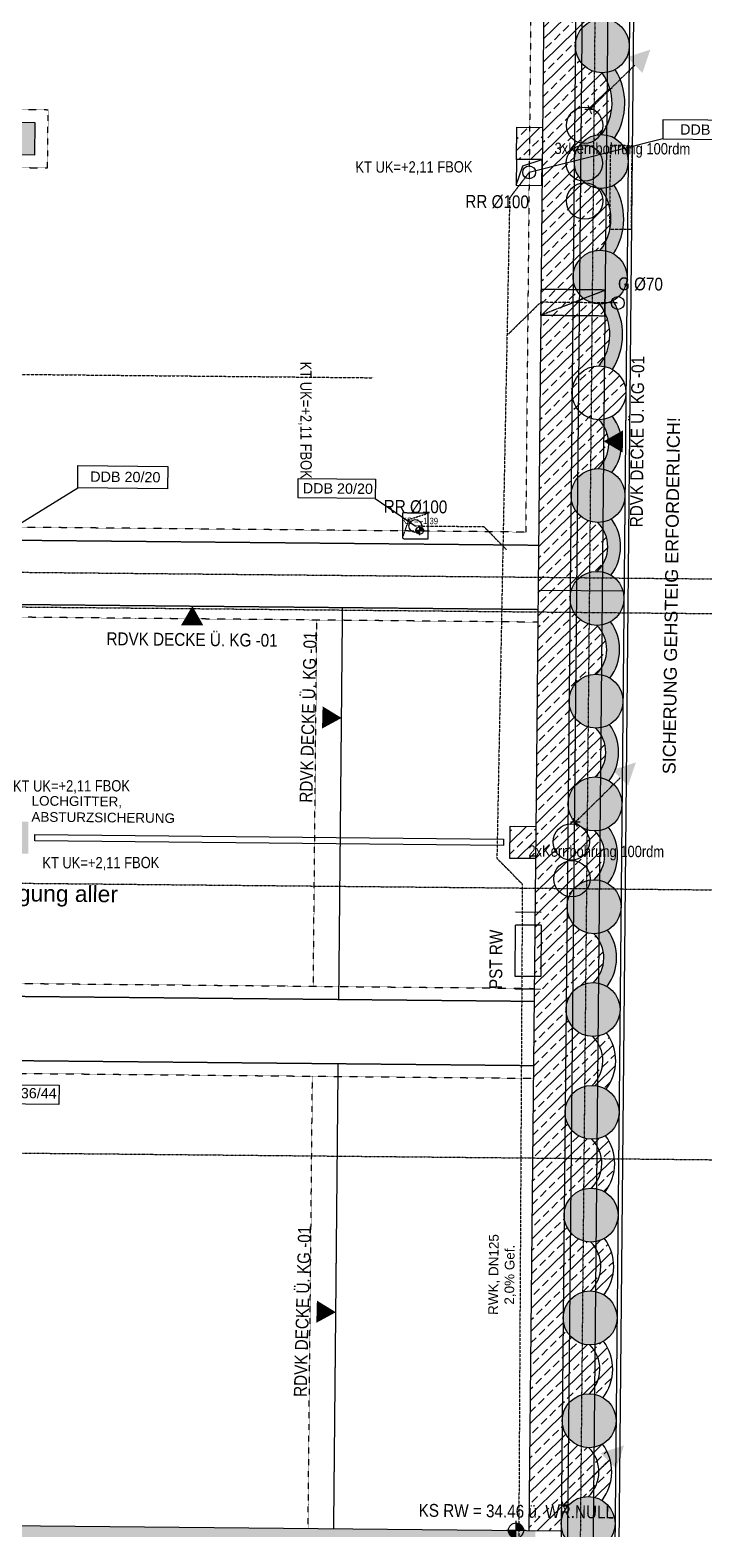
# Model space of a CAD drawing. Header units: millimetres. Extents: x 129024 to 200890, y -97881 to 32593.
# Drawn here: x 184072 to 189321, y -42896 to -31230 of the extents above; entities that cross this region are included whole.
import ezdxf
from ezdxf.enums import TextEntityAlignment as Align

# ---------------------------------------------------------------- set-up
doc = ezdxf.new("R2010")
doc.units = ezdxf.units.MM
for name, pattern in [('ACAD_ISO08W100', [36, 24, -3, 6, -3]), ('HIDDEN', [0.375, 0.25, -0.125]), ('HIDDEN2', [0.1875, 0.125, -0.0625]), ('STRICHPUNKT', [1, 0.5, -0.25, 0, -0.25])]:
    doc.linetypes.add(name, pattern=pattern)
for name, color, linetype in [('00-TXT---------M0', 8, 'Continuous'), ('01-SYM-G00-Lk2-M0', 8, 'Continuous'), ('01-TXT---------M0', 1, 'Continuous'), ('02-ANS-G00-LK2-M0', 8, 'Continuous'), ('02-AXO-G00-Lk2-M0', 8, 'STRICHPUNKT'), ('02-DIM-G00-Lk2-ACHSEN', 251, 'Continuous'), ('02-FIL-G00-Lk2-STB', 8, 'Continuous'), ('02-HID-G00-Lk2-M0', 8, 'HIDDEN2'), ('02-TWA-G00-Lk2-M0', 4, 'Continuous'), ('02_PKW-G00-Lk2-M0', 6, 'Continuous'), ('03-ANS-G00-Lk2-M0', 8, 'Continuous'), ('03-HID-G00-LK2-M0', 8, 'HIDDEN2'), ('03-SYM-G00-LK2-M0', 8, 'Continuous'), ('03-TXT-G00-Lk2-M0', 8, 'Continuous'), ('07-RWK-G00-Lk2-M0', 150, 'HIDDEN'), ('07-RWK-G00-Lk2-TXT', 150, 'Continuous'), ('07-SYM-G00-Lk2-M0', 8, 'Continuous'), ('07_SYM-G00-LK2-HLP', 6, 'Continuous'), ('09-TXT-G00-Lk2-M0', 8, 'Continuous'), ('09-VER-G00-Lk2-GRUNDSTÜCKSGRENZE', 161, 'Continuous')]:
    doc.layers.add(name, color=color, linetype=linetype)
doc.layers.add('E_Bauangaben', color=242, linetype='Continuous', true_color=0xcb1042)
doc.layers.add('E_ERDUNG', color=150, linetype='ACAD_ISO08W100', true_color=0x0f87ff)
doc.styles.add('0.EG (1)$0$ERSTELLTER_STIL_2', font='ARIALN.TTF')
doc.styles.add('ARIAL', font='arial.ttf', dxfattribs={"width": 0.85})
doc.styles.add('ET_LEGENDE - Wohnung$0$ROMANS', font='romans.shx', dxfattribs={"width": 0.6})
doc.styles.get("Standard").update_dxf_attribs({"font": 'arial.ttf'})
doc.dimstyles.new('pp chromy&schneider', dxfattribs={"dimscale": 0.005, "dimtxt": 25, "dimasz": 10, "dimexe": 0, "dimexo": 0, "dimgap": 5, "dimtad": 1, "dimdec": 1, "dimlfac": 100, "dimrnd": 0.1, "dimzin": 9, "dimdsep": 46, "dimtxsty": 'ARIAL', "dimblk": 'c&s kote', "dimcen": 0, "dimse1": 1, "dimse2": 1, "dimclrd": 8, "dimclrt": 8, "dimadec": 0, "dimazin": 0, "dimtfac": 0.75, "dimtdec": 1, "dimtix": 1, "dimtmove": 2, "dimatfit": 0, "dimldrblk": 'NONE', "dimfxl": 1, "dimtolj": 1, "dimlwd": -1, "dimarcsym": 0})
pattern_1 = [(44.45009, (103083.84, -85315.77), (-88.93653, 90.66032), []), (44.45009, (103173.64, -85316.63), (-88.93653, 90.66032), [63.5, -31.75])]

# ---------------------------------------------------------------- blocks, each defined once
blk = doc.blocks.new('*U210')
for p, q in [((0, 0), (445, 445)), ((48, 0), (-48, 0)), ((-18, 44), (18, -44))]:
    blk.add_line(p, q)
blk.add_solid([(368, 523), (600, 600), (523, 368)])
at = {"style": 'ET_LEGENDE - Wohnung$0$ROMANS', "width": 0.6, "flags": 1}
for tag, p in [('RAUMBUCHNUMMER', (0, -300)), ('ANLAGE', (0, -450))]:
    blk.add_attdef(tag, text='', height=100, dxfattribs=at).set_placement(p, align=Align.MIDDLE)
for tag, p in [('TEILANLAGE_NR', (0, -600)), ('KOMPONENTE', (0, -750)), ('KOMPONENTE_NR', (0, -900)), ('BEZEICHNUNG', (0, -1050)), ('TYP', (0, -1200)), ('HERSTELLER', (0, -1350)), ('MODEL', (0, -1500)), ('LEISTUNG_MAX', (0, -1650)), ('SPEZIFISCH_1', (0, -1800)), ('SPEZIFISCH_2', (0, -1950)), ('SPEZIFISCH_3', (0, -2100)), ('SPEZIFISCH_4', (0, -2250)), ('SPEZIFISCH_5', (0, -2400)), ('GEWERKE_CODE', (0, -2550)), ('LV_POS', (0, -2700)), ('ZAEHLER', (0, -2850)), ('PLATZHALTER_1', (0, -3000)), ('PLATZHALTER_2', (0, -3150)), ('PLATZHALTER_3', (0, -3300)), ('JOBLISTE_VDMA', (0, -3450)), ('ET_SPEZIFISCH_1', (0, -3600)), ('ET_SPEZIFISCH_2', (0, -3750)), ('ET_SPEZIFISCH_3', (0, -3900)), ('ET_SPEZIFISCH_4', (0, -4050)), ('ET_SPEZIFISCH_5', (0, -4200)), ('ET_SPEZIFISCH_6', (0, -4350)), ('ET_SPEZIFISCH_7', (0, -4500))]:
    blk.add_attdef(tag, text='', height=100, dxfattribs=at).set_placement(p, align=Align.MIDDLE_CENTER)
blk = doc.blocks.new('*U212')
for p, q in [((0, 0), (445, 445)), ((48, 0), (-48, 0)), ((-18, 44), (18, -44))]:
    blk.add_line(p, q)
blk.add_solid([(368, 523), (600, 600), (523, 368)])
at = {"style": 'ET_LEGENDE - Wohnung$0$ROMANS', "width": 0.6, "flags": 1}
for tag, p in [('RAUMBUCHNUMMER', (0, -300)), ('ANLAGE', (0, -450))]:
    blk.add_attdef(tag, text='', height=100, dxfattribs=at).set_placement(p, align=Align.MIDDLE)
for tag, p in [('TEILANLAGE_NR', (0, -600)), ('KOMPONENTE', (0, -750)), ('KOMPONENTE_NR', (0, -900)), ('BEZEICHNUNG', (0, -1050)), ('TYP', (0, -1200)), ('HERSTELLER', (0, -1350)), ('MODEL', (0, -1500)), ('LEISTUNG_MAX', (0, -1650)), ('SPEZIFISCH_1', (0, -1800)), ('SPEZIFISCH_2', (0, -1950)), ('SPEZIFISCH_3', (0, -2100)), ('SPEZIFISCH_4', (0, -2250)), ('SPEZIFISCH_5', (0, -2400)), ('GEWERKE_CODE', (0, -2550)), ('LV_POS', (0, -2700)), ('ZAEHLER', (0, -2850)), ('PLATZHALTER_1', (0, -3000)), ('PLATZHALTER_2', (0, -3150)), ('PLATZHALTER_3', (0, -3300)), ('JOBLISTE_VDMA', (0, -3450)), ('ET_SPEZIFISCH_1', (0, -3600)), ('ET_SPEZIFISCH_2', (0, -3750)), ('ET_SPEZIFISCH_3', (0, -3900)), ('ET_SPEZIFISCH_4', (0, -4050)), ('ET_SPEZIFISCH_5', (0, -4200)), ('ET_SPEZIFISCH_6', (0, -4350)), ('ET_SPEZIFISCH_7', (0, -4500))]:
    blk.add_attdef(tag, text='', height=100, dxfattribs=at).set_placement(p, align=Align.MIDDLE_CENTER)
blk = doc.blocks.new('*U213')
for p, q in [((0, 0), (445, 445)), ((48, 0), (-48, 0)), ((-18, 44), (18, -44))]:
    blk.add_line(p, q)
blk.add_solid([(368, 523), (600, 600), (523, 368)])
at = {"style": 'ET_LEGENDE - Wohnung$0$ROMANS', "width": 0.6, "flags": 1}
for tag, p in [('RAUMBUCHNUMMER', (0, -300)), ('ANLAGE', (0, -450))]:
    blk.add_attdef(tag, text='', height=100, dxfattribs=at).set_placement(p, align=Align.MIDDLE)
for tag, p in [('TEILANLAGE_NR', (0, -600)), ('KOMPONENTE', (0, -750)), ('KOMPONENTE_NR', (0, -900)), ('BEZEICHNUNG', (0, -1050)), ('TYP', (0, -1200)), ('HERSTELLER', (0, -1350)), ('MODEL', (0, -1500)), ('LEISTUNG_MAX', (0, -1650)), ('SPEZIFISCH_1', (0, -1800)), ('SPEZIFISCH_2', (0, -1950)), ('SPEZIFISCH_3', (0, -2100)), ('SPEZIFISCH_4', (0, -2250)), ('SPEZIFISCH_5', (0, -2400)), ('GEWERKE_CODE', (0, -2550)), ('LV_POS', (0, -2700)), ('ZAEHLER', (0, -2850)), ('PLATZHALTER_1', (0, -3000)), ('PLATZHALTER_2', (0, -3150)), ('PLATZHALTER_3', (0, -3300)), ('JOBLISTE_VDMA', (0, -3450)), ('ET_SPEZIFISCH_1', (0, -3600)), ('ET_SPEZIFISCH_2', (0, -3750)), ('ET_SPEZIFISCH_3', (0, -3900)), ('ET_SPEZIFISCH_4', (0, -4050)), ('ET_SPEZIFISCH_5', (0, -4200)), ('ET_SPEZIFISCH_6', (0, -4350)), ('ET_SPEZIFISCH_7', (0, -4500))]:
    blk.add_attdef(tag, text='', height=100, dxfattribs=at).set_placement(p, align=Align.MIDDLE_CENTER)
blk = doc.blocks.new('03-rar')
blk.add_circle((0, 0), 0.05)
at = {"layer": '01-TXT---------M0', "color": 8, "style": 'ARIAL', "width": 0.85}
blk.add_attdef('RR', text='', height=0.1, dxfattribs=at).set_placement((0, 0.1), align=Align.CENTER)
blk = doc.blocks.new('01-HK1')
for p, q in [((-0.001, -0.074), (-0.001, 0.074)), ((0.074, 0), (-0.075, 0))]:
    blk.add_line(p, q)
blk.add_circle((-0.001, 0), 0.0586)
for points in [[(-0.001, 0.059), (0.041, 0.041), (-0.001, 0)], [(-0.001, 0), (0.058, 0), (0.041, 0.041)], [(-0.059, 0), (-0.042, -0.041), (-0.001, 0)], [(-0.042, -0.041), (-0.001, -0.059), (-0.001, 0)]]:
    blk.add_solid(points)
at = {"layer": '01-TXT---------M0', "color": 8, "style": 'ARIAL', "width": 0.85}
blk.add_attdef('HEIGHT', text='', height=0.1, dxfattribs=at).set_placement((0, 0.2), align=Align.TOP_CENTER)
blk = doc.blocks.new('03-PST')
for p, q in [((0, -0.1), (0, 0.1)), ((0.1, -0.1), (0.1, 0.1)), ((0.1, 0.1), (0.5, 0.1)), ((0.5, -0.1), (0.5, 0.1)), ((0.6, -0.1), (0.6, 0.1)), ((0.5, -0.1), (0.1, -0.1))]:
    blk.add_line(p, q)
at = {"layer": '01-TXT---------M0', "color": 8, "style": 'ARIAL', "width": 0.85}
blk.add_attdef('KS', text='', height=0.1, dxfattribs=at).set_placement((0, 0.3), align=Align.TOP_LEFT)
blk = doc.blocks.new('01-hk4')
blk.add_lwpolyline([(0, 0, 0, 0.270625, 0), (0, 0.234375, 0.270625, 0.270625, 0)], format="xyseb")
at = {"layer": '00-TXT---------M0', "color": 8, "style": 'ARIAL', "width": 0.85}
blk.add_attdef('HEIGHT', text='', height=0.1, dxfattribs=at).set_placement((0, 0.35), align=Align.CENTER)
blk = doc.blocks.new('c&s kote')
at = {"color": 8}
for p, q in [((0, -2), (0, 2)), ((0, 2), (0, -2)), ((-2, 0), (2, 0)), ((2, 0), (-2, 0))]:
    blk.add_line(p, q, dxfattribs=at)
blk.add_circle((0, 0), 0.5, dxfattribs=at)
blk = doc.blocks.new('*D555')
at = {"layer": '02-DIM-G00-Lk2-ACHSEN', "color": 8, "transparency": 16777216}
blk.add_arc((189767, -26285), 378, 359.4577, 89.4425, dxfattribs=at)
at = {"layer": 'Defpoints', "color": 0, "transparency": 16777216}
for p in [(189791, -23821), (158479, -25985), (190096, -26099), (192167, -26308), (189455, -58747)]:
    blk.add_point(p, dxfattribs=at)
at = {"layer": '02-DIM-G00-Lk2-ACHSEN', "color": 8, "transparency": 16777216, "xscale": 0.05, "yscale": 0.05, "zscale": 0.05}
for p, rotation in [((189771, -25907), 179.44630059339), ((190145, -26289), 269.4538743099132)]:
    blk.add_blockref('c&s kote', p, dxfattribs=dict(at, rotation=rotation))
at = {"layer": '02-DIM-G00-Lk2-ACHSEN', "color": 8, "transparency": 16777216, "insert": (190037, -26020), "char_height": 0.125, "attachment_point": 5, "rotation": 314.4501, "style": 'ARIAL'}
blk.add_mtext('\\A1;90.00°', dxfattribs=at)
blk = doc.blocks.new('_None')
blk = doc.blocks.new('*D537')
at = {"layer": '02-DIM-G00-Lk2-ACHSEN', "color": 8, "transparency": 16777216}
blk.add_arc((161316, -55407), 947, 178.7656, 269.4471, dxfattribs=at)
at = {"layer": 'Defpoints', "color": 0, "transparency": 16777216}
for p in [(161622, -23551), (158274, -55341), (160488, -55865), (191881, -56067), (161287, -58477)]:
    blk.add_point(p, dxfattribs=at)
at = {"layer": '02-DIM-G00-Lk2-ACHSEN', "color": 8, "transparency": 16777216, "xscale": 0.05, "yscale": 0.05, "zscale": 0.05}
for p, rotation in [((160370, -55386), 88.76408441988075), ((161307, -56353), 359.4485741282728)]:
    blk.add_blockref('c&s kote', p, dxfattribs=dict(at, rotation=rotation))
at = {"layer": '02-DIM-G00-Lk2-ACHSEN', "color": 8, "transparency": 16777216, "insert": (160637, -56065), "char_height": 0.125, "attachment_point": 5, "rotation": 314.1063, "style": 'ARIAL'}
blk.add_mtext('\\A1;90.69°', dxfattribs=at)
blk = doc.blocks.new('*D538')
at = {"layer": '02-DIM-G00-Lk2-ACHSEN', "color": 8, "transparency": 16777216}
blk.add_arc((189482, -56015), 916, 269.4532, 358.7594, dxfattribs=at)
at = {"layer": 'Defpoints', "color": 0, "transparency": 16777216}
for p in [(189791, -23821), (158274, -55341), (191881, -56067), (189929, -56815), (189455, -58747)]:
    blk.add_point(p, dxfattribs=at)
at = {"layer": '02-DIM-G00-Lk2-ACHSEN', "color": 8, "transparency": 16777216, "xscale": 0.05, "yscale": 0.05, "zscale": 0.05}
for p, rotation in [((190398, -56035), 88.7610078103221), ((189473, -56931), 179.4516507379268)]:
    blk.add_blockref('c&s kote', p, dxfattribs=dict(at, rotation=rotation))
at = {"layer": '02-DIM-G00-Lk2-ACHSEN', "color": 8, "transparency": 16777216, "insert": (190119, -56673), "char_height": 0.125, "attachment_point": 5, "rotation": 44.1063, "style": 'ARIAL'}
blk.add_mtext('\\A1;89.31°', dxfattribs=at)

msp = doc.modelspace()

# ---------------------------------------------------------------- hatches: boundary and pattern name
at = {"layer": '02-FIL-G00-Lk2-STB'}
h = msp.add_hatch(dxfattribs=at)
h.set_pattern_fill('ANSI33', color=256, scale=20, angle=106.49662873, style=0)
h.set_pattern_definition(pattern_1)
h.paths.add_polyline_path([(188365.7313, -26411.5627), (188113.3434, -26659.1517), (188027.6366, -35588.7404), (188277.6256, -35591.1399)])
h = msp.add_hatch(dxfattribs=at)
h.set_pattern_fill('ANSI33', color=256, scale=20, angle=106.49662873, style=0)
h.set_pattern_definition(pattern_1)
h.paths.add_polyline_path([(182630.0367, -32187.4527), (184109.9644, -32201.6572), (184112.3638, -31951.6683), (182632.4361, -31937.4639), (182683.598, -26607.0366), (182433.6036, -26604.6371), (182349.8212, -35334.2351), (179779.9396, -35309.5692), (179779.9382, -35309.7157), (179774.373, -35889.5387), (179974.3638, -35891.4582), (179978.0109, -35511.4795), (182347.9029, -35534.2259), (182327.8434, -37624.1299), (182577.8336, -37626.5294), (184057.7597, -37640.7339), (184060.1591, -37390.7454), (182580.233, -37376.5409)])
h = msp.add_hatch(dxfattribs=at)
h.set_pattern_fill('ANSI33', color=256, scale=20, angle=106.49662873, style=0)
h.set_pattern_definition([(44.157637, (103524.05, -263060.04), (-88.472625, 91.113087), []), (44.157637, (103613.84, -263061.36), (-88.472625, 91.113087), [63.5, -31.75])])
edge = h.paths.add_edge_path()
edge.add_arc((188502.3977, -34053.2263), 210, 0, 360)
edge = h.paths.add_edge_path()
edge.add_arc((188511.0356, -33153.2678), 210, 0, 360)
edge = h.paths.add_edge_path()
edge.add_arc((188519.6734, -32253.3092), 210, 0, 360)
edge = h.paths.add_edge_path()
edge.add_arc((188528.3113, -31353.3507), 210, 0, 360)
edge = h.paths.add_edge_path()
edge.add_arc((188536.9492, -30453.3921), 210, 0, 360)
edge = h.paths.add_edge_path()
edge.add_arc((188545.5871, -29553.4336), 210, 0, 360)
edge = h.paths.add_edge_path()
edge.add_arc((188554.2249, -28653.475), 210, 0, 360)
edge = h.paths.add_edge_path()
edge.add_arc((188571.5007, -26853.5579), 210, 0, 360)
edge = h.paths.add_edge_path()
edge.add_arc((188358.4277, -49053.1025), 210, 0, 360)
edge = h.paths.add_edge_path()
edge.add_arc((188371.3845, -47703.1647), 210, 0, 360)
edge = h.paths.add_edge_path()
edge.add_arc((188384.3413, -46353.2269), 210, 0, 360)
edge = h.paths.add_edge_path()
edge.add_arc((188397.2981, -45003.2891), 210, 0, 360)
edge = h.paths.add_edge_path()
edge.add_arc((188410.2549, -43653.3512), 210, 0, 360)
edge = h.paths.add_edge_path(flags=0)
edge.add_arc((188410.2549, -43653.3512), 210, 0, 360)
edge = h.paths.add_edge_path()
edge.add_arc((188417.9335, -42853.3408), 210, 0, 360)
edge = h.paths.add_edge_path()
edge.add_arc((188425.6121, -42053.3304), 210, 0, 360)
edge = h.paths.add_edge_path()
edge.add_arc((188433.2906, -41253.32), 210, 0, 360)
edge = h.paths.add_edge_path()
edge.add_arc((188440.9692, -40453.3096), 210, 0, 360)
edge = h.paths.add_edge_path()
edge.add_arc((188448.6477, -39653.2992), 210, 0, 360)
edge = h.paths.add_edge_path()
edge.add_arc((188456.3263, -38853.2888), 210, 0, 360)
edge = h.paths.add_edge_path()
edge.add_arc((188464.0049, -38053.2784), 210, 0, 360)
edge = h.paths.add_edge_path()
edge.add_arc((188471.6834, -37253.2679), 210, 0, 360)
edge = h.paths.add_edge_path()
edge.add_arc((188479.362, -36453.2575), 210, 0, 360)
edge = h.paths.add_edge_path()
edge.add_arc((188487.0406, -35653.2471), 210, 0, 360)
edge = h.paths.add_edge_path()
edge.add_arc((188494.7191, -34853.2367), 210, 0, 360)
edge = h.paths.add_edge_path(flags=0)
edge.add_arc((188502.3977, -34053.2263), 210, 0, 360)
edge = h.paths.add_edge_path()
edge.add_arc((188297.2907, -55422.8091), 210, 0, 360)
edge = h.paths.add_edge_path()
edge.add_arc((188306.0246, -54512.8511), 210, 0, 360)
edge = h.paths.add_edge_path()
edge.add_arc((188314.7584, -53602.893), 210, 0, 360)
edge = h.paths.add_edge_path()
edge.add_arc((188323.4923, -52692.9349), 210, 0, 360)
edge = h.paths.add_edge_path()
edge.add_arc((188332.2261, -51782.9768), 210, 0, 360)
edge = h.paths.add_edge_path()
edge.add_arc((188340.96, -50873.0187), 210, 0, 360)
edge = h.paths.add_edge_path()
edge.add_arc((188349.6938, -49963.0606), 210, 0, 360)
edge = h.paths.add_edge_path()
edge.add_arc((188562.8628, -27753.5165), 210, 0, 360)
h = msp.add_hatch(dxfattribs=at)
h.set_pattern_fill('ANSI33', color=256, scale=20, angle=106.49662873, style=0)
h.set_pattern_definition(pattern_1)
h.paths.add_polyline_path([(188569.4832, -27063.5482, -0.4174366712), (188361.5452, -26849.2324), (188361.5305, -26849.2323), (188292.4058, -34051.2108), (188292.4074, -34051.2108, -0.414210832), (188504.4112, -33843.236, 0.3333415598), (188509.0181, -33363.2581, -0.414210786), (188301.0452, -33151.2523, -0.4142108321), (188513.0491, -32943.2774, 0.3333415598), (188517.6559, -32463.2995, -0.4142107864), (188309.6831, -32251.2937, -0.4142108322), (188521.687, -32043.3189, 0.3333415598), (188526.2938, -31563.341, -0.4142107862), (188318.321, -31351.3352, -0.414210832), (188530.3249, -31143.3603, 0.3333415598), (188534.9317, -30663.3824, -0.4142107861), (188326.9588, -30451.3766, -0.4142108318), (188538.9627, -30243.4018, 0.3333415598), (188543.5696, -29763.4239, -0.4142107861), (188335.5967, -29551.4181, -0.4142108318), (188547.6006, -29343.4432, 0.3333415599), (188552.2074, -28863.4653, -0.4142107859), (188344.2346, -28651.4595, -0.4142108317), (188556.2385, -28443.4847, 0.3333415598), (188560.8453, -27963.5068, -0.4142107859), (188352.8725, -27751.501, -0.4142108317), (188564.8763, -27543.5261, 0.3333415598)])
h = msp.add_hatch(dxfattribs=at)
h.set_pattern_fill('ANSI33', color=256, scale=20, angle=106.49662873, style=0)
h.set_pattern_definition(pattern_1)
h.paths.add_polyline_path([(188672.5497, -27037.6478, -0.1286056675), (188569.4832, -27063.5482, -0.3333415598), (188564.8763, -27543.5261, -0.1286056561), (188667.4268, -27571.4001, 0.2892173204)])
h.paths.add_polyline_path([(188663.9119, -27937.6064, -0.1286056675), (188560.8453, -27963.5068, -0.3333415598), (188556.2385, -28443.4847, -0.1286056561), (188658.7889, -28471.3586, 0.2892173205)])
h.paths.add_polyline_path([(188655.274, -28837.5649, -0.1286056675), (188552.2074, -28863.4653, -0.3333415599), (188547.6006, -29343.4432, -0.1286056561), (188650.151, -29371.3172, 0.2892173205)])
h.paths.add_polyline_path([(188646.6361, -29737.5235, -0.1286056675), (188543.5696, -29763.4239, -0.3333415598), (188538.9627, -30243.4018, -0.128605656), (188641.5131, -30271.2757, 0.2892173205)])
h.paths.add_polyline_path([(188637.9982, -30637.482, -0.1286056675), (188534.9317, -30663.3824, -0.3333415598), (188530.3249, -31143.3603, -0.128605656), (188632.8753, -31171.2343, 0.2892173206)])
h.paths.add_polyline_path([(188629.3604, -31537.4405, -0.1286056674), (188526.2938, -31563.341, -0.3333415598), (188521.687, -32043.3189, -0.128605656), (188624.2374, -32071.1928, 0.2892173206)])
h.paths.add_polyline_path([(188620.7225, -32437.3991, -0.1286056674), (188517.6559, -32463.2995, -0.3333415598), (188513.0491, -32943.2774, -0.1286056561), (188615.5995, -32971.1514, 0.2892173206)])
h.paths.add_polyline_path([(188612.0846, -33337.3576, -0.1286056675), (188509.0181, -33363.2581, -0.3333415598), (188504.4112, -33843.236, -0.128605656), (188606.9616, -33871.1099, 0.2892173205)])
h.paths.add_polyline_path([(188607.6059, -34234.9713, -0.1343857492), (188500.3822, -34263.2166, -0.4210002712), (188496.7346, -34643.2464, -0.1343857492), (188603.3964, -34673.5446, 0.3331208724)])
h.paths.add_polyline_path([(188599.9273, -35034.9817, -0.1343857493), (188492.7036, -35063.227, -0.4210002713), (188489.0561, -35443.2568, -0.1343857493), (188595.7178, -35473.555, 0.3331208723)])
h.paths.add_polyline_path([(188592.2487, -35834.9921, -0.1343857492), (188485.0251, -35863.2375, -0.4210002719), (188481.3775, -36243.2672, -0.1343857493), (188588.0393, -36273.5655, 0.3331208726)])
h.paths.add_polyline_path([(188584.5702, -36635.0025, -0.1343857494), (188477.3465, -36663.2479, -0.4210002716), (188473.6989, -37043.2776, -0.1343857493), (188580.3607, -37073.5759, 0.3331208725)])
h.paths.add_polyline_path([(188576.8916, -37435.0129, -0.1343857493), (188469.6679, -37463.2583, -0.4210002713), (188466.0204, -37843.288, -0.1343857493), (188572.6822, -37873.5863, 0.3331208724)])
h.paths.add_polyline_path([(188569.2131, -38235.0233, -0.1343857493), (188461.9894, -38263.2687, -0.4210002719), (188458.3418, -38643.2984, -0.1343857494), (188565.0036, -38673.5967, 0.3331208726)])
h = msp.add_hatch(dxfattribs=at)
h.set_pattern_fill('ANSI33', color=256, scale=20, angle=106.49662873, style=0)
h.set_pattern_definition([(44.45009, (103033.84, -85315.29), (-88.93653, 90.66032), []), (44.45009, (103123.64, -85316.15), (-88.93653, 90.66032), [63.5, -31.75])])
h.paths.add_polyline_path([(188060.9887, -32113.9007), (188062.188, -31988.9066), (187862.1972, -31986.9871), (187859.8458, -32231.9758), (188059.8366, -32233.8953)])
h = msp.add_hatch(dxfattribs=at)
h.set_pattern_fill('ANSI33', color=256, scale=20, angle=106.49662873, style=0)
h.set_pattern_definition([(44.45009, (103083.84, -85315.77), (-88.93653, 90.66032), []), (44.45009, (103173.64, -85316.63), (-88.93653, 90.66032), [63.5, -31.75])])
edge = h.paths.add_edge_path()
edge.add_arc((188502.3977, -34053.2263), 210, 106.49662873, 466.49662873)
h = msp.add_hatch(dxfattribs=at)
h.set_pattern_fill('ANSI33', color=256, scale=20, angle=106.49662873, style=0)
h.set_pattern_definition(pattern_1)
h.paths.add_polyline_path([(188500.3822, -34263.2166, -0.4142135631), (188292.4074, -34051.2108), (188292.4058, -34051.2108), (188277.6256, -35591.1399), (188286.4087, -35591.2242, -0.3315489247), (188489.0561, -35443.2568, 0.4210002713), (188492.7036, -35063.227, -0.4142135624), (188284.7288, -34851.2212, -0.4142135624), (188496.7346, -34643.2464, 0.4210002712)])
h.paths.add_polyline_path([(188485.0251, -35863.2375, -0.4142135624), (188277.0502, -35651.2316, -0.0726829398), (188286.4087, -35591.2242), (188277.6256, -35591.1399), (188207.3769, -42910.2295), (188215.8086, -42910.3104, -0.0712010241), (188207.9432, -42851.3253, -0.4142135624), (188419.949, -42643.3505, 0.4210002712), (188423.5965, -42263.3208, -0.4142135623), (188215.6217, -42051.3149, -0.4142135625), (188427.6276, -41843.3401, 0.421000271), (188431.2751, -41463.3103, -0.4142135626), (188223.3003, -41251.3045, -0.4142135625), (188435.3061, -41043.3297, 0.4210002715), (188438.9537, -40663.2999, -0.4142135625), (188230.9788, -40451.2941, -0.4142135622), (188442.9847, -40243.3193, 0.4210002716), (188446.6322, -39863.2895, -0.4142135624), (188238.6574, -39651.2837, -0.4142135625), (188450.6632, -39443.3089, 0.4210002716), (188454.3108, -39063.2791, -0.4142135623), (188246.336, -38851.2733, -0.4142135622), (188458.3418, -38643.2984, 0.4210002719), (188461.9894, -38263.2687, -0.4142135624), (188254.0145, -38051.2629, -0.4142135624), (188466.0204, -37843.288, 0.4210002713), (188469.6679, -37463.2583, -0.4142135624), (188261.6931, -37251.2524, -0.4142135624), (188473.6989, -37043.2776, 0.4210002716), (188477.3465, -36663.2479, -0.4142135623), (188269.3717, -36451.242, -0.4142135624), (188481.3775, -36243.2672, 0.4210002719)])
h = msp.add_hatch(dxfattribs=at)
h.set_pattern_fill('ANSI33', color=256, scale=20, angle=106.49662873, style=0)
h.set_pattern_definition(pattern_1)
h.paths.add_polyline_path([(188277.6256, -35591.1399), (188027.6366, -35588.7404), (188009.689, -37458.6547), (188009.6896, -37458.6547), (188007.2902, -37708.6432), (187957.3829, -42908.4033), (188207.3714, -42910.8027)])
h = msp.add_hatch(dxfattribs=at)
h.set_pattern_fill('ANSI33', color=256, scale=20, angle=106.49662873, style=0)
h.set_pattern_definition(pattern_1)
h.paths.add_polyline_path([(182577.8336, -37626.5294), (182327.8434, -37624.1299), (182306.4402, -39854.0268), (180731.5159, -39838.9106), (180731.5159, -39838.9106), (180031.5481, -39832.1923), (178666.61, -39819.0915), (178687.053, -37689.1897), (178688.9725, -37489.1989), (176659.066, -37469.7157), (176663.193, -37039.7355), (176333.2082, -37036.5682), (176331.2887, -37236.559), (176411.285, -37237.3268), (176407.158, -37667.307), (178487.0622, -37687.2701), (178464.6997, -40017.1628), (182304.5207, -40054.0176), (182289.1651, -41653.944), (181829.1872, -41649.5291), (181827.2677, -41849.5199), (182287.2441, -41853.9348), (182275.7273, -43053.8793), (188005.4612, -43108.8736), (188007.3806, -42908.8832), (182527.6364, -42856.2882)])
h = msp.add_hatch(dxfattribs=at)
h.set_pattern_fill('ANSI33', color=256, scale=20, angle=106.49662873, style=0)
h.set_pattern_definition([(44.45009, (103033.84, -85315.29), (-88.93653, 90.66032), []), (44.45009, (103123.64, -85316.15), (-88.93653, 90.66032), [63.5, -31.75])])
h.paths.add_polyline_path([(188009.6896, -37458.6547), (188009.9776, -37428.6561), (187809.9868, -37426.7365), (187807.5874, -37676.725), (188007.5783, -37678.6445), (188009.6903, -37458.6547)])
h = msp.add_hatch(dxfattribs=at)
h.set_pattern_fill('ANSI33', color=256, scale=20, angle=106.49662873, style=0)
h.set_pattern_definition(pattern_1)
h.paths.add_polyline_path([(188459.1762, -49237.3571, -0.1281885355), (188356.4122, -49263.0929, -0.1930261434), (188429.9509, -49563.2454), (188530.6463, -49564.2118, 0.1668891753)])
h.paths.add_polyline_path([(188530.6463, -49564.2118), (188429.9509, -49563.2454, -0.125588743), (188351.7093, -49753.0703, -0.1281885354), (188453.9604, -49780.7738, 0.112911138)])
h.paths.add_polyline_path([(188561.5345, -39035.0338, -0.1343857494), (188454.3108, -39063.2791, -0.4210002716), (188450.6632, -39443.3089, -0.1343857492), (188557.325, -39473.6071, 0.3331208725)])
h.paths.add_polyline_path([(188553.8559, -39835.0442, -0.1343857493), (188446.6322, -39863.2895, -0.4210002716), (188442.9847, -40243.3193, -0.1343857494), (188549.6465, -40273.6175, 0.3331208724)])
h.paths.add_polyline_path([(188546.1774, -40635.0546, -0.1343857493), (188438.9537, -40663.2999, -0.4210002715), (188435.3061, -41043.3297, -0.1343857492), (188541.9679, -41073.6279, 0.3331208725)])
h.paths.add_polyline_path([(188538.4988, -41435.065, -0.1343857492), (188431.2751, -41463.3103, -0.421000271), (188427.6276, -41843.3401, -0.1343857492), (188534.2893, -41873.6383, 0.3331208722)])
h.paths.add_polyline_path([(188530.8202, -42235.0754, -0.1343857494), (188423.5965, -42263.3208, -0.4210002712), (188419.949, -42643.3505, -0.1343857492), (188526.6108, -42673.6487, 0.3331208722)])
h.paths.add_polyline_path([(188523.1417, -43035.0858, -0.1343857494), (188415.918, -43063.3312, -0.4210002714), (188412.2704, -43443.3609, -0.1343857492), (188518.9322, -43473.6592, 0.3331208724)])
h.paths.add_polyline_path([(188506.0102, -43840.2494, -0.1213576324), (188408.2394, -43863.3416, -0.1720430109), (188399.3136, -44793.2987, -0.1213576324), (188496.6232, -44818.2633, 0.1686100892)])
h.paths.add_polyline_path([(188493.0534, -45190.1872, -0.1213576325), (188395.2826, -45213.2794, -0.1720430108), (188386.3568, -46143.2366, -0.1213576325), (188483.6664, -46168.2011, 0.1686100891)])
h.paths.add_polyline_path([(188480.0966, -46540.125, -0.1213576324), (188382.3258, -46563.2172, -0.1720430108), (188373.4, -47493.1744, -0.1213576323), (188470.7096, -47518.139, 0.1686100891)])

# ---------------------------------------------------------------- linework, layer by layer
at = {"layer": '02-ANS-G00-LK2-M0'}
msp.add_lwpolyline([(184109.1971, -37491.2207), (187759.0293, -37526.252), (187758.5494, -37576.2497), (184108.7172, -37541.2184), (184109.1971, -37491.2207)], close=True, dxfattribs=at)
at = {"layer": '02-AXO-G00-Lk2-M0'}
for points in [[(188540.7182, -23809.4241), (188205.4973, -58735.2572)], [(158467.3324, -35205.0137), (192078.4158, -35527.6155)], [(158464.741, -35475.0013), (192075.8244, -35797.6031)], [(158444.1061, -37624.9022), (192055.1895, -37947.5041)], [(158423.9511, -39724.8055), (192035.0345, -40047.4074)]]:
    msp.add_lwpolyline(points, dxfattribs=at)
at = {"layer": '02-HID-G00-Lk2-M0', "color": 4}
msp.add_line((188789.263, -26045.6107), (188499.8998, -56193.857), dxfattribs=at)
at = {"layer": '02-HID-G00-Lk2-M0', "ltscale": 0.5}
for p, q in [((188022.747, -35838.705), (182595.4917, -35786.6138)), ((186277.9967, -38672.09), (186305.3499, -35822.2213))]:
    msp.add_line(p, q, dxfattribs=at)
at = {"layer": '02-HID-G00-Lk2-M0'}
for points in [[(176427.505, -35547.4047), (176518.5866, -26057.8418), (188618.0293, -26173.9732), (188331.1791, -56060.1822)], [(176625.5762, -35749.315), (176716.6578, -26259.7521), (188416.1189, -26372.0444), (188133.131, -55855.8576)], [(182601.2503, -35186.6414), (188030.9958, -35238.7566)], [(182596.4514, -35686.6184), (188026.197, -35738.7335)], [(186477.0277, -38774.005), (186506.3005, -35724.1454)], [(182567.1787, -38736.4779), (187996.9249, -38788.5931)], [(182562.3799, -39236.4549), (187992.1261, -39288.57)], [(186437.4854, -42893.8152), (186472.2289, -39273.9819)]]:
    msp.add_lwpolyline(points, dxfattribs=at)
at = {"layer": '02-HID-G00-Lk2-M0', "ltscale": 0.5}
for points in [[(182702.2054, -35087.6058), (182729.0724, -32288.4079), (184209, -32302.6123), (184213.319, -31852.6327), (182733.3913, -31838.4282), (182782.6336, -26707.9918), (188012.3882, -26758.1874), (187931.96, -35137.8014), (182702.2054, -35087.6058)], [(182568.1385, -38636.4825), (187997.8846, -38688.5977)], [(182561.4201, -39336.4503), (187991.1663, -39388.5654)], [(186237.4946, -42891.8957), (186271.2784, -39372.0578)]]:
    msp.add_lwpolyline(points, dxfattribs=at)
at = {"layer": '02-HID-G00-Lk2-M0', "color": 4}
msp.add_lwpolyline([(188548.1525, -33453.6378), (188550.072, -33253.647), (188050.095, -33248.8482), (188048.1755, -33448.839), (188548.1525, -33453.6378)], close=True, dxfattribs=at)
msp.add_lwpolyline([(188048.1755, -33448.839), (188550.072, -33253.647)], dxfattribs=at)
at = {"layer": '02-TWA-G00-Lk2-M0'}
for p, q in [((188365.7313, -26411.5627), (188083.9988, -55764.7753)), ((188365.7313, -26411.5627), (188083.9988, -55764.7753)), ((188113.3434, -26659.1517), (188009.689, -37458.6547)), ((184112.3638, -31951.6683), (182632.4361, -31937.4639)), ((184109.9644, -32201.6572), (184112.3638, -31951.6683)), ((182630.0367, -32187.4527), (184109.9644, -32201.6572)), ((188007.2902, -37708.6432), (187957.3829, -42908.4033))]:
    msp.add_line(p, q, dxfattribs=at)
for points in [[(188059.7886, -32238.8951), (187859.7978, -32236.9756), (187862.1972, -31986.9871), (188062.188, -31988.9066)], [(188027.6366, -35588.7404), (188697.6062, -35595.1709)], [(188007.5782, -37678.6445), (187807.5874, -37676.725), (187809.9868, -37426.7365), (188009.9782, -37428.6561)], [(188009.6896, -37458.6547), (188007.2902, -37708.6432)], [(182527.6364, -42856.2882), (188207.3714, -42910.8027)]]:
    msp.add_lwpolyline(points, dxfattribs=at)
for centre in [(188528.3113, -31353.3507), (188519.6734, -32253.3092), (188511.0356, -33153.2678), (188502.3977, -34053.2263), (188502.3977, -34053.2263), (188494.7191, -34853.2367), (188487.0406, -35653.2471), (188479.362, -36453.2575), (188471.6834, -37253.2679), (188464.0049, -38053.2784), (188456.3263, -38853.2888), (188448.6477, -39653.2992), (188440.9692, -40453.3096), (188433.2906, -41253.32), (188425.6121, -42053.3304), (188417.9335, -42853.3408)]:
    msp.add_circle(centre, 210, dxfattribs=at)
for centre, radius, start, end in [((188204.015, -31800.2588), 399.9921, 322.57934531, 36.32083744), ((188204.015, -31800.2588), 499.9921, 327.18851973, 31.71165955), ((188195.3771, -32700.2173), 399.9921, 322.57934531, 36.32083744), ((188195.3771, -32700.2173), 499.9921, 327.18851973, 31.71165955), ((188186.7393, -33600.1759), 399.9921, 322.57934531, 36.32083744), ((188186.7393, -33600.1759), 499.9921, 327.18851973, 31.71165955), ((188312.8858, -34451.4494), 265.6811, 313.78787573, 45.1122992), ((188312.8858, -34451.4494), 365.6811, 322.60210283, 36.29807212), ((188305.2073, -35251.4598), 265.6811, 313.78787571, 45.1122992), ((188305.2073, -35251.4598), 365.6811, 322.60210281, 36.29807209), ((188297.5287, -36051.4702), 265.6811, 313.78787567, 45.11229928), ((188297.5287, -36051.4702), 365.6811, 322.6021028, 36.29807213), ((188289.8501, -36851.4806), 265.6811, 313.78787568, 45.11229923), ((188289.8501, -36851.4806), 365.6811, 322.6021028, 36.2980721), ((188282.1716, -37651.4911), 365.6811, 322.60210282, 36.29807209), ((188282.1716, -37651.4911), 265.6811, 313.7878757, 45.11229922), ((188274.493, -38451.5015), 265.6811, 313.78787565, 45.11229924), ((188274.493, -38451.5015), 365.6811, 322.60210278, 36.29807211), ((188266.8144, -39251.5119), 265.6811, 313.7878757, 45.11229925), ((188266.8144, -39251.5119), 365.6811, 322.60210281, 36.29807211), ((188259.1359, -40051.5223), 265.6811, 313.78787567, 45.11229921), ((188259.1359, -40051.5223), 365.6811, 322.6021028, 36.29807209), ((188251.4573, -40851.5327), 265.6811, 313.78787569, 45.11229923), ((188251.4573, -40851.5327), 365.6811, 322.60210281, 36.2980721), ((188243.7788, -41651.5431), 265.6811, 313.78787572, 45.11229917), ((188243.7788, -41651.5431), 365.6811, 322.60210283, 36.29807207), ((188236.1002, -42451.5535), 265.6811, 313.78787572, 45.1122992), ((188236.1002, -42451.5535), 365.6811, 322.60210283, 36.29807208)]:
    msp.add_arc(centre, radius, start, end, dxfattribs=at)
at = {"layer": '02_PKW-G00-Lk2-M0', "linetype": 'HIDDEN'}
msp.add_lwpolyline([(182968.4275, -31314.9871), (182943.6176, -33899.8681), (186743.4425, -33936.3391)], dxfattribs=at)
msp.add_lwpolyline([(188760.8602, -32130.6401), (188590.8739, -32128.9868), (188584.6355, -32778.9569), (188754.6277, -32780.5885)], close=True, dxfattribs=at)
at = {"layer": '03-ANS-G00-Lk2-M0'}
msp.add_lwpolyline([(188059.7886, -32238.8947), (187859.7979, -32236.9752), (187857.8783, -32436.966), (188057.8691, -32438.8855), (188059.7886, -32238.8947)], dxfattribs=at)
at = {"layer": '03-HID-G00-LK2-M0'}
for points in [[(187173.3448, -34990.5137), (186973.354, -34988.5942), (186971.4344, -35188.585), (187171.4252, -35190.5045), (187173.3448, -34990.5137)], [(186971.4344, -35188.585), (187022.8718, -35039.0718), (187173.3448, -34990.5137)]]:
    msp.add_lwpolyline(points, dxfattribs=at)
at = {"layer": '03-TXT-G00-Lk2-M0'}
for points in [[(188998.7515, -32077.8991), (189698.7193, -32084.6175), (189700.159, -31934.6244), (189000.1912, -31927.9061), (188998.7515, -32077.8991), (187958.8335, -32337.9304)], [(187857.8783, -32436.966), (187909.3157, -32287.4528), (188059.7886, -32238.8947)], [(183906.9115, -35124.1698), (184443.663, -34794.3062), (184445.3426, -34619.3142), (185145.3103, -34626.0326), (185143.6308, -34801.0245), (184443.663, -34794.3062)], [(186759.9177, -34876.5408), (186159.9454, -34870.7823), (186161.385, -34720.7892), (186761.3574, -34726.5477), (186759.9177, -34876.5408), (187072.3896, -35089.5493)], [(182998.8005, -39430.6524), (184298.7407, -39443.1294), (184297.301, -39593.1225), (182997.3609, -39580.6455), (182998.8005, -39430.6524), (181363.5974, -39624.9672)]]:
    msp.add_lwpolyline(points, dxfattribs=at)
at = {"layer": '07-RWK-G00-Lk2-M0'}
for p, q in [((187806.9209, -32536.4815), (187707.5916, -37675.7652)), ((187072.3896, -35089.5493), (187605.5835, -35094.667)), ((187905.6629, -37877.6752), (187839.242, -50007.5964))]:
    msp.add_line(p, q, dxfattribs=at)
for points in [[(187958.8335, -32337.9304), (187806.9209, -32536.4815)], [(188049.1353, -33348.8436), (187796.7475, -33596.4326)], [(188649.1136, -33354.6023), (188049.1353, -33348.8436)], [(187605.5835, -35094.667), (187780.6554, -35273.1322)], [(187707.5916, -37675.7652), (187905.6632, -37877.6756)]]:
    msp.add_lwpolyline(points, dxfattribs=at)
at = {"layer": '07-RWK-G00-Lk2-TXT'}
msp.add_lwpolyline([(187900.6829, -40767.7593, 0, 0, 0), (187897.8035, -41067.7455, 50, 0, 0), (187896.3639, -41217.7385, 0, 0, 0)], format="xyseb", dxfattribs=at)
at = {"layer": '09-VER-G00-Lk2-GRUNDSTÜCKSGRENZE'}
msp.add_lwpolyline([(188528.9993, -56287.8298), (177367.665, -56053.4002), (160875.1827, -55691.6693), (161255.0372, -25749.9176), (134337.7329, -25542.6367), (134207.7502, -25540.7255), (134445.4422, -9374.574), (134473.5568, -7462.4191), (149467.7538, -7490.1338), (171830.0135, -7649.2242), (171537.8227, -25829.7547), (171672.0437, -25830.1354), (188820.0651, -25962.1865)], close=True, dxfattribs=at)
at = {"layer": 'E_Bauangaben', "color": 1, "lineweight": 30}
for centre in [(188390.4373, -31972.0058), (188388.4135, -32266.097), (188391.2474, -32560.2216), (188286.6033, -37549.2667), (188292.3035, -37835.5715)]:
    msp.add_circle(centre, 141.5275, dxfattribs=at)

# ---------------------------------------------------------------- block references
at = {"layer": '01-SYM-G00-Lk2-M0'}
ref = msp.add_blockref('01-hk4', (188538.7778, -34430.9829), dxfattribs=dict(at, xscale=-640.0000004476773, yscale=640.0000004059359, zscale=640.0000004327273, rotation=269.4500874472478))
ref.add_attrib('HEIGHT', 'RDVK DECKE Ü. KG -01', dxfattribs={"layer": '00-TXT---------M0', "color": 8, "extrusion": (0, 0, -1), "height": 100, "rotation": 90.54991255, "style": 'ARIAL', "text_generation_flag": 4, "width": 0.85}).set_placement((-188799.4873, -34433.4852), align=Align.MIDDLE_CENTER)
ref = msp.add_blockref('01-hk4', (185336.3231, -35712.9159), dxfattribs=dict(at, xscale=-640.0000004476773, yscale=640.0000004059359, zscale=640.0000004327273, rotation=179.4500874466261))
ref.add_attrib('HEIGHT', 'RDVK DECKE Ü. KG -01', dxfattribs={"layer": '00-TXT---------M0', "color": 8, "extrusion": (0, 0, -1), "height": 100, "rotation": 180.54991255, "style": 'ARIAL', "text_generation_flag": 4, "width": 0.85}).set_placement((-185333.8207, -35973.6253), align=Align.MIDDLE_CENTER)
ref = msp.add_blockref('01-hk4', (186498.0465, -36584.106), dxfattribs=dict(at, xscale=-640.0000004476773, yscale=640.0000004059359, zscale=640.0000004327273, rotation=88.51467178948582))
ref.add_attrib('HEIGHT', 'RDVK DECKE Ü. KG -01', dxfattribs={"layer": '00-TXT---------M0', "color": 8, "extrusion": (0, 0, -1), "height": 100, "rotation": 271.48532821, "style": 'ARIAL', "text_generation_flag": 2, "width": 0.85}).set_placement((-186237.4127, -36577.3479), align=Align.MIDDLE_CENTER)
ref = msp.add_blockref('01-hk4', (186453.6574, -41208.8929), dxfattribs=dict(at, xscale=-640.0000004476773, yscale=640.0000004059359, zscale=640.0000004327273, rotation=88.51467178948582))
ref.add_attrib('HEIGHT', 'RDVK DECKE Ü. KG -01', dxfattribs={"layer": '00-TXT---------M0', "color": 8, "extrusion": (0, 0, -1), "height": 100, "rotation": 271.48532821, "style": 'ARIAL', "text_generation_flag": 2, "width": 0.85}).set_placement((-186193.0236, -41202.1347), align=Align.MIDDLE_CENTER)
at = {"layer": '03-SYM-G00-LK2-M0'}
ref = msp.add_blockref('03-rar', (187958.835, -32337.9304), dxfattribs=dict(at, xscale=1000, yscale=1000, zscale=1000, rotation=359.4500874510329))
ref.add_attrib('RR', 'RR %%c100', dxfattribs={"layer": '01-TXT---------M0', "color": 8, "height": 100, "rotation": 359.45008745, "style": 'ARIAL', "width": 0.85}).set_placement((187956.1477, -32617.9175), align=Align.RIGHT)
ref = msp.add_blockref('03-rar', (188649.1209, -33354.6023), dxfattribs=dict(at, xscale=1000, yscale=1000, zscale=1000, rotation=359.4500874506607))
ref.add_attrib('RR', 'G %%c70', (188650.0806, -33254.6069), dxfattribs={"layer": '01-TXT---------M0', "color": 8, "height": 100, "rotation": 359.45008745, "style": 'ARIAL', "width": 0.85})
at = {"layer": '03-SYM-G00-LK2-M0', "xscale": 1000, "yscale": 1000, "zscale": 1000, "rotation": 359.4500874506607}
msp.add_blockref('03-rar', (187072.3896, -35089.5493), dxfattribs=at).add_auto_attribs({'RR': 'RR %%c100'})
at = {"layer": '07-SYM-G00-Lk2-M0', "xscale": 1000, "yscale": 1000, "zscale": 1000, "rotation": 89.45008768690005}
msp.add_blockref('03-PST', (187947.8084, -38696.3344), dxfattribs=at).add_auto_attribs({'KS': 'PST RW'})
at = {"layer": '07_SYM-G00-LK2-HLP'}
for p, xscale, yscale, zscale, rotation, values in [((187107.404, -35125.2424), 499.9999999955301, 500.0000000119286, 500, 359.4500752412325, {'HEIGHT': 'KS = -1.39'}), ((187857.3876, -42907.4435), 1000, 1000, 1000, 359.4500752420047, {'HEIGHT': 'KS RW = 34.46 ü. WR.NULL'})]:
    msp.add_blockref('01-HK1', p, dxfattribs=dict(at, xscale=xscale, yscale=yscale, zscale=zscale, rotation=rotation)).add_auto_attribs(values)
at = {"layer": 'E_ERDUNG', "xscale": 0.781552838332963, "yscale": 0.781552838332963, "zscale": 0.781552838332963, "rotation": 359.605721898937}
for name, p in [('*U210', (188430.4783, -31848.3127)), ('*U212', (188317.9028, -37395.4482)), ('*U213', (188225.3265, -42711.4945))]:
    msp.add_blockref(name, p, dxfattribs=at)

# ---------------------------------------------------------------- texts
at = {"color": 3, "lineweight": 30, "insert": (181583.001, -37861.2642), "char_height": 126.967384, "attachment_point": 1, "rotation": 359.45008745}
msp.add_mtext_dynamic_manual_height_columns('Notbeleuchtungs, Stromversorgung aller \\PNotleuchten im Gebäude', width=26879.974359, gutter_width=634.8369, heights=[0], dxfattribs=at)
at = {"layer": '01-SYM-G00-Lk2-M0', "insert": (184084.8076, -37190.7125), "char_height": 75, "width": 1216.55, "attachment_point": 1, "rotation": 359.45008745}
msp.add_mtext('{\\fArial|b0|i0|c0|p34;LOCHGITTER, ABSTURZSICHERUNG}', dxfattribs=at)
at = {"layer": '03-TXT-G00-Lk2-M0', "char_height": 80, "rotation": 359.45008745}
for s, insert, width, attachment_point in [('{\\fArial|b0|i0|c0|p34;DDB 20/20}', (189681.2367, -32009.4462), 913.9, 6), ('{\\fArial|b0|i0|c0|p34;DDB 20/20}', (185087.1883, -34751.836), 948.6, 9), ('{\\fArial|b0|i0|c0|p34;DDB 20/20}', (186742.4351, -34801.3696), 913.9, 6), ('{\\fArial|b0|i0|c0|p34;FBDB (E-LADEST) 36/44}', (184279.8184, -39517.9512), 1382.43095, 6)]:
    msp.add_mtext(s, dxfattribs=dict(at, insert=insert, width=width, attachment_point=attachment_point))
at = {"layer": '07-RWK-G00-Lk2-TXT', "insert": (187857.4555, -40917.4314), "char_height": 75, "width": 771.05, "attachment_point": 8, "rotation": 89.40768745}
msp.add_mtext('{\\fArial|b0|i0|c0|p34;RWK, DN125\\P2,0% Gef.}', dxfattribs=at)
at = {"layer": '09-TXT-G00-Lk2-M0', "insert": (188998.1521, -37021.1615), "char_height": 100, "width": 6816.2, "attachment_point": 1, "rotation": 89.26378745}
msp.add_mtext('{\\fArial|b0|i0|c0|p34;\\C8;SICHERUNG GEHSTEIG ERFORDERLICH!}', dxfattribs=at)
at = {"layer": 'E_Bauangaben', "lineweight": 0, "char_height": 87.794655, "attachment_point": 8, "style": '0.EG (1)$0$ERSTELLTER_STIL_2'}
for s, insert, rotation in [('\\A1;3xKernbohrung 100rdm', (188684.1496, -32223.1964), 359.73916512), ('\\A1;KT UK=+2,11 FBOK', (187061.7943, -32355.9067), 0.14809284), ('\\A1;KT UK=+2,11 FBOK', (186160.7996, -34267.2319), 270.14809354), ('\\A1;KT UK=+2,11 FBOK', (184394.9452, -37172.82), 0.14809284), ('\\A1;KT UK=+2,11 FBOK', (184623.8698, -37770.422), 0.14809284), ('\\A1;2xKernbohrung 100rdm', (188481.0901, -37692.2026), 359.73916512)]:
    msp.add_mtext(s, dxfattribs=dict(at, insert=insert, rotation=rotation))

# ---------------------------------------------------------------- dimensions: what is measured, and where the dimension line sits
at = {"layer": '02-DIM-G00-Lk2-ACHSEN'}
for base, line1, line2, picture, middle in [((160488.2937, -55865.3913), ((161621.9597, -23551.0557), (161286.7388, -58476.8888)), ((158274.0664, -55340.9152), (191881.2786, -56066.85)), '*D537', (160636.621, -56065.3378)), ((189928.9691, -56814.687), ((189790.6622, -23821.4212), (189455.4413, -58747.2543)), ((158274.0664, -55340.9152), (191881.2786, -56066.85)), '*D538', (190119.3211, -56672.8811)), ((190096.3943, -26099.0327), ((158479.1939, -25984.7041), (192166.906, -26308.0414)), ((189790.6622, -23821.4212), (189455.4413, -58747.2543)), '*D555', (190037.1007, -26020.0582))]:
    dim = msp.add_angular_dim_2l(base=base, line1=line1, line2=line2, dimstyle='pp chromy&schneider', override={"dimzin": 8, "dimadec": 2}, dxfattribs=at)
    dim.commit()
    dim.dimension.update_dxf_attribs({"geometry": picture, "text_midpoint": middle})

doc.saveas('drawing.dxf')
